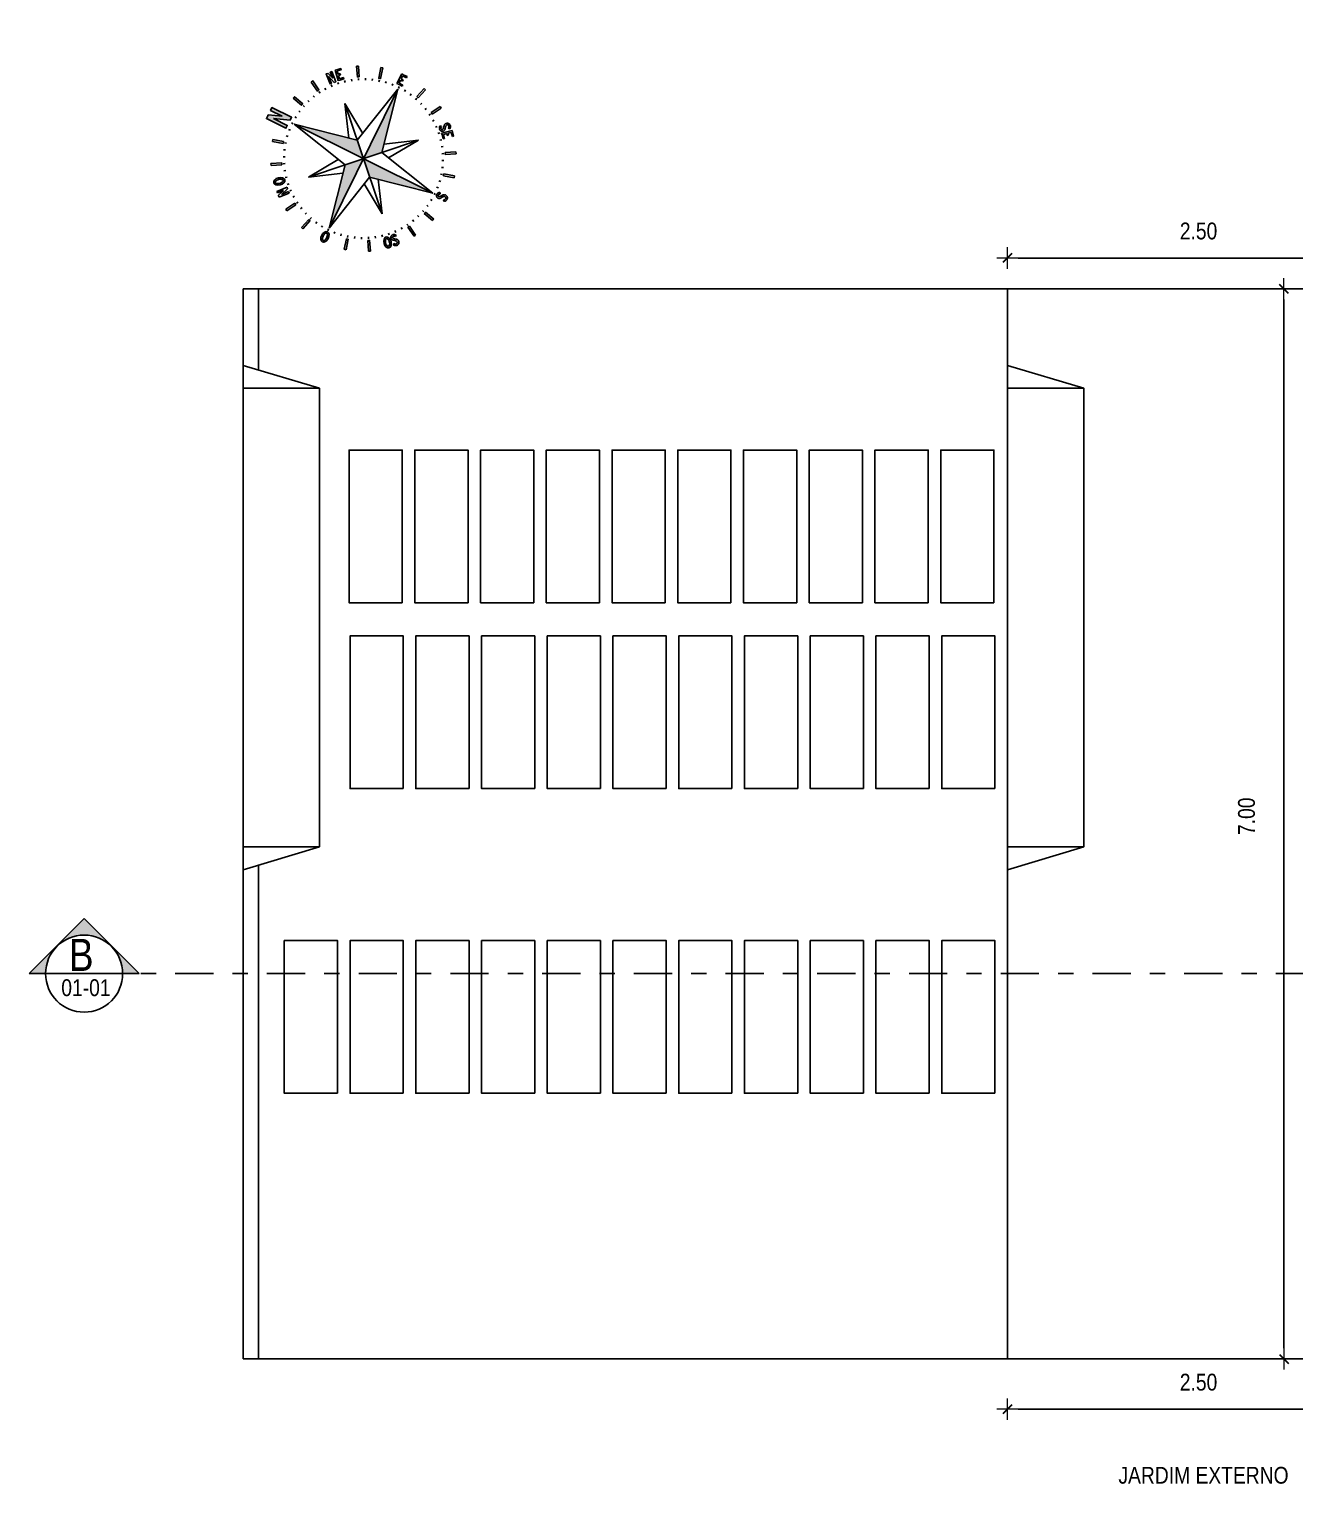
# Model space of a CAD drawing. Extents: x -178 to 151, y -135 to 745.
# Drawn here: x 100.85 to 109.13, y 714.67 to 724.19 of the extents above; entities that cross this region are included whole.
import ezdxf

# ---------------------------------------------------------------- set-up
doc = ezdxf.new("R2010")
doc.units = 0
doc.header["$MEASUREMENT"] = 0
doc.header["$PDSIZE"] = -5
doc.linetypes.add('DASHDOT2', pattern=[0.5, 0.25, -0.125, 0, -0.125])
doc.layers.get('0').update_dxf_attribs({"linetype": 'CONTINUOUS'})
doc.layers.get('Defpoints').update_dxf_attribs({"linetype": 'CONTINUOUS'})
for name, color, linetype in [('AR-ALV', 5, 'CONTINUOUS'), ('AR-TXT', 1, 'CONTINUOUS'), ('LAYER4', 7, 'CONTINUOUS'), ('LAYER5', 8, 'CONTINUOUS'), ('LAYER7', 4, 'CONTINUOUS'), ('TXT', 2, 'CONTINUOUS')]:
    doc.layers.add(name, color=color, linetype=linetype)
doc.layers.add('E-Pen-C', color=4, linetype='CONTINUOUS', lineweight=15)
doc.layers.add('E-Pen-G', color=3, linetype='CONTINUOUS', lineweight=30)
doc.styles.add('F2', font='swissc.ttf')
doc.dimstyles.new('DIMENSION-1', dxfattribs={"dimtxt": 0.11, "dimasz": 0.07, "dimexe": 1, "dimexo": 0, "dimgap": 0.12, "dimtad": 1, "dimzin": 7, "dimdsep": 46, "dimtxsty": 'F2', "dimblk1": 'TRACO', "dimblk2": 'TRACO', "dimsah": 1, "dimcen": 1, "dimse1": 1, "dimse2": 1, "dimclrd": 256, "dimclre": 256, "dimclrt": 6, "dimadec": 0, "dimazin": 0, "dimtfac": 1, "dimtix": 1, "dimtmove": 2, "dimatfit": 3, "dimldrblk": 'TRACO', "dimfxl": 1, "dimtolj": 1, "dimtzin": 0, "dimarcsym": 0})

# ---------------------------------------------------------------- blocks, each defined once
blk = doc.blocks.new('TRACO')
at = {"layer": 'E-Pen-C'}
for p, q in [((-1, 0), (1, 0)), ((0, 1), (0, -1))]:
    blk.add_line(p, q, dxfattribs=at)
at = {"layer": 'E-Pen-G'}
blk.add_line((-0.42, -0.42), (0.42, 0.42), dxfattribs=at)
blk = doc.blocks.new('*D269')
at = {"linetype": 'Continuous', "lineweight": -2}
blk.add_line((109.6816, 722.6891), (107.3216, 722.6891), dxfattribs=at)
at = {"layer": 'Defpoints', "color": 0, "linetype": 'Continuous'}
for p in [(107.2516, 722.6891), (107.2516, 722.2596), (109.7516, 722.2596)]:
    blk.add_point(p, dxfattribs=at)
at = {"linetype": 'Continuous', "lineweight": -2, "xscale": 0.07, "yscale": 0.07, "zscale": 0.07, "rotation": 180}
blk.add_blockref('TRACO', (107.2516, 722.6891), dxfattribs=at)
at = {"linetype": 'Continuous', "lineweight": -2, "xscale": 0.07, "yscale": 0.07, "zscale": 0.07}
blk.add_blockref('TRACO', (109.7516, 722.6891), dxfattribs=at)
at = {"color": 6, "linetype": 'Continuous', "insert": (108.5016, 722.8652), "char_height": 0.11, "attachment_point": 5, "style": 'F2'}
blk.add_mtext('\\A1;2.50', dxfattribs=at)
blk = doc.blocks.new('*D311')
at = {"linetype": 'Continuous', "lineweight": -2}
blk.add_line((109.6816, 715.1577), (107.3216, 715.1577), dxfattribs=at)
at = {"layer": 'Defpoints', "color": 0, "linetype": 'Continuous'}
for p in [(107.2516, 715.4867), (109.7516, 715.4867), (107.2516, 715.1577)]:
    blk.add_point(p, dxfattribs=at)
at = {"linetype": 'Continuous', "lineweight": -2, "xscale": 0.07, "yscale": 0.07, "zscale": 0.07, "rotation": 180}
blk.add_blockref('TRACO', (107.2516, 715.1577), dxfattribs=at)
at = {"linetype": 'Continuous', "lineweight": -2, "xscale": 0.07, "yscale": 0.07, "zscale": 0.07}
blk.add_blockref('TRACO', (109.7516, 715.1577), dxfattribs=at)
at = {"color": 6, "linetype": 'Continuous', "insert": (108.5016, 715.3339), "char_height": 0.11, "attachment_point": 5, "style": 'F2'}
blk.add_mtext('\\A1;2.50', dxfattribs=at)
blk = doc.blocks.new('*D422')
at = {"linetype": 'Continuous', "lineweight": -2}
blk.add_line((109.0601, 715.5567), (109.0601, 722.4167), dxfattribs=at)
at = {"layer": 'Defpoints', "color": 0, "linetype": 'Continuous'}
for p in [(107.179, 722.4867), (109.0601, 722.4867), (107.179, 715.4867)]:
    blk.add_point(p, dxfattribs=at)
at = {"linetype": 'Continuous', "lineweight": -2, "xscale": 0.07, "yscale": 0.07, "zscale": 0.07}
for p, rotation in [((109.0601, 722.4867), 90), ((109.0601, 715.4867), 270)]:
    blk.add_blockref('TRACO', p, dxfattribs=dict(at, rotation=rotation))
at = {"color": 6, "linetype": 'Continuous', "insert": (108.8157, 719.0367), "char_height": 0.11, "attachment_point": 5, "rotation": 90, "style": 'F2'}
blk.add_mtext('\\A1;7.00', dxfattribs=at)
blk = doc.blocks.new('A$C52F82244')
at = {"layer": 'LAYER5'}
blk.add_hatch(color=2, dxfattribs=at).paths.add_polyline_path([(0.5, 0.85), (0, 0.35), (0.15, 0.35, -1), (0.85, 0.35), (1, 0.35)])
at = {"layer": 'LAYER4', "color": 2}
blk.add_line((0.15, 0.35), (0.85, 0.35), dxfattribs=at)
at = {"layer": 'LAYER7', "color": 2}
for p, q in [((0.5, 0.85), (0, 0.35)), ((0.5, 0.85), (1, 0.35)), ((0.15, 0.35), (0, 0.35)), ((0.85, 0.35), (1, 0.35))]:
    blk.add_line(p, q, dxfattribs=at)
blk.add_circle((0.5, 0.35), 0.35, dxfattribs=at)
blk = doc.blocks.new('al-norte')
at = {"layer": 'TXT'}
for points in [[(0.055, 2.221), (-0.065, 2.532), (-0.092, 2.532), (-0.167, 2.532), (-0.167, 2.01), (-0.092, 2.01), (-0.092, 2.379), (0.055, 2.001), (0.131, 2.001), (0.131, 2.531), (0.055, 2.531)], [(0.007, 1.875), (0, 0), (0.333, 0.33)]]:
    blk.add_hatch(color=7, dxfattribs=at).paths.add_polyline_path(points)
h = blk.add_hatch(color=7, dxfattribs=at)
h.paths.add_polyline_path([(0, 0), (0.33, -0.333), (1.875, -0.007)])
h.paths.add_polyline_path([(0, 0), (-0.333, -0.33), (-0.007, -1.875)])
h.paths.add_polyline_path([(0, 0), (-0.33, 0.333), (-1.875, 0.007)])
at = {"layer": 'TXT', "color": 7}
for p, q in [((-0.092, 2.532), (-0.065, 2.532)), ((-0.065, 2.532), (0.055, 2.221)), ((-0.596, 2.16), (-0.551, 2.172)), ((-0.528, 1.906), (-0.596, 2.16)), ((-0.551, 2.172), (-0.483, 1.919)), ((0.055, 2.001), (-0.092, 2.379)), ((-1.135, 1.932), (-1.094, 1.956)), ((-1.003, 1.705), (-1.135, 1.932)), ((-1.094, 1.956), (-0.963, 1.728)), ((-0.796, 1.723), (-0.816, 1.766)), ((-0.643, 1.786), (-0.659, 1.83)), ((-0.483, 1.919), (-0.528, 1.906)), ((-0.485, 1.835), (-0.497, 1.881)), ((-0.323, 1.871), (-0.331, 1.917)), ((0.007, 1.875), (-0.33, 0.333)), ((-0.159, 1.892), (-0.163, 1.938)), ((-0.007, -1.875), (0.007, 1.875)), ((0.007, 1.898), (0.007, 1.945)), ((0.333, 0.33), (0.007, 1.875)), ((0.172, 1.891), (0.176, 1.937)), ((0.336, 1.868), (0.344, 1.915)), ((0.498, 1.832), (0.51, 1.877)), ((0.656, 1.782), (0.672, 1.826)), ((0.808, 1.718), (0.828, 1.76)), ((-1.736, 1.416), (-1.711, 1.444)), ((-1.54, 1.244), (-1.736, 1.416)), ((-1.711, 1.444), (-1.702, 1.454)), ((-1.702, 1.454), (-1.546, 1.396)), ((-1.662, 1.499), (-1.637, 1.528)), ((-1.546, 1.396), (-1.662, 1.499)), ((-1.637, 1.528), (-1.438, 1.353)), ((-1.215, 1.459), (-1.245, 1.495)), ((-1.083, 1.559), (-1.11, 1.597)), ((-0.963, 1.728), (-1.003, 1.705)), ((-0.943, 1.647), (-0.967, 1.688)), ((0.955, 1.641), (0.979, 1.681)), ((1.094, 1.551), (1.121, 1.59)), ((1.225, 1.45), (1.256, 1.486)), ((1.343, 1.446), (1.415, 1.635)), ((1.476, 1.683), (1.417, 1.527)), ((1.466, 1.692), (1.476, 1.683)), ((1.538, 1.43), (1.572, 1.393)), ((1.561, 1.452), (1.596, 1.414)), ((1.596, 1.414), (1.572, 1.393)), ((-1.949, 1.106), (-1.925, 1.146)), ((-1.721, 0.975), (-1.949, 1.106)), ((-1.925, 1.146), (-1.698, 1.015)), ((-1.654, 1.393), (-1.515, 1.272)), ((-1.463, 1.324), (-1.654, 1.393)), ((-1.551, 1.094), (-1.59, 1.121)), ((-1.515, 1.272), (-1.54, 1.244)), ((-1.45, 1.225), (-1.486, 1.256)), ((-1.438, 1.353), (-1.463, 1.324)), ((-1.338, 1.347), (-1.371, 1.38)), ((1.347, 1.338), (1.38, 1.371)), ((1.459, 1.215), (1.495, 1.245)), ((1.559, 1.083), (1.597, 1.11)), ((1.705, 1.003), (1.932, 1.135)), ((1.956, 1.094), (1.728, 0.963)), ((1.932, 1.135), (1.956, 1.094)), ((-1.718, 0.808), (-1.76, 0.828)), ((-1.698, 1.015), (-1.721, 0.975)), ((-1.641, 0.955), (-1.681, 0.979)), ((-0.998, -0.991), (0.998, 0.991)), ((-0.285, 0.538), (-0.991, 0.998)), ((0.991, -0.998), (-0.991, 0.998)), ((-0.991, 0.998), (-0.536, 0.289)), ((0.998, 0.991), (0.289, 0.536)), ((0.538, 0.285), (0.998, 0.991)), ((1.647, 0.943), (1.688, 0.967)), ((1.728, 0.963), (1.705, 1.003)), ((1.723, 0.796), (1.766, 0.816)), ((-2.169, 0.564), (-2.156, 0.609)), ((-1.915, 0.496), (-2.169, 0.564)), ((-2.156, 0.609), (-1.903, 0.541)), ((-1.903, 0.541), (-1.915, 0.496)), ((-1.832, 0.498), (-1.877, 0.51)), ((-1.782, 0.656), (-1.826, 0.672)), ((1.786, 0.643), (1.83, 0.659)), ((1.835, 0.485), (1.881, 0.497)), ((-1.898, 0.007), (-1.945, 0.007)), ((-1.891, 0.172), (-1.937, 0.176)), ((-1.868, 0.336), (-1.915, 0.344)), ((-1.875, 0.007), (-0.33, 0.333)), ((-1.875, 0.007), (-0.333, -0.33)), ((-1.875, 0.007), (1.875, -0.007)), ((1.875, -0.007), (0.333, 0.33)), ((1.871, 0.323), (1.917, 0.331)), ((1.892, 0.159), (1.938, 0.163)), ((1.986, 0.075), (1.986, 0.034)), ((2.246, 0.075), (1.986, 0.075)), ((1.986, 0.034), (1.986, -0.068)), ((2.017, 0.034), (2.1, 0.034)), ((2.017, -0.068), (2.017, 0.034)), ((2.1, 0.034), (2.1, -0.017)), ((2.132, 0.034), (2.214, 0.034)), ((2.132, 0.034), (2.132, -0.017)), ((2.214, -0.068), (2.214, 0.034)), ((2.246, 0.034), (2.246, 0.075)), ((2.246, 0.034), (2.246, -0.068)), ((-1.892, -0.159), (-1.938, -0.163)), ((-1.871, -0.323), (-1.917, -0.331)), ((-0.538, -0.285), (-0.998, -0.991)), ((-0.333, -0.33), (-0.007, -1.875)), ((-0.007, -1.875), (0.33, -0.333)), ((0.33, -0.333), (1.875, -0.007)), ((0.991, -0.998), (0.536, -0.289)), ((1.868, -0.336), (1.915, -0.344)), ((1.891, -0.172), (1.937, -0.176)), ((1.898, -0.007), (1.945, -0.007)), ((1.986, -0.068), (2.017, -0.068)), ((2.132, -0.017), (2.1, -0.017)), ((2.246, -0.068), (2.214, -0.068)), ((-2.172, -0.551), (-1.919, -0.483)), ((-2.16, -0.596), (-2.172, -0.551)), ((-1.906, -0.528), (-2.16, -0.596)), ((-1.919, -0.483), (-1.906, -0.528)), ((-1.835, -0.485), (-1.881, -0.497)), ((-1.786, -0.643), (-1.83, -0.659)), ((-0.998, -0.991), (-0.289, -0.536)), ((0.285, -0.538), (0.991, -0.998)), ((1.782, -0.656), (1.826, -0.672)), ((1.832, -0.498), (1.877, -0.51)), ((1.903, -0.541), (1.915, -0.496)), ((2.156, -0.609), (1.903, -0.541)), ((1.915, -0.496), (2.169, -0.564)), ((2.169, -0.564), (2.156, -0.609)), ((-1.956, -1.094), (-1.728, -0.963)), ((-1.705, -1.003), (-1.932, -1.135)), ((-1.723, -0.796), (-1.766, -0.816)), ((-1.728, -0.963), (-1.705, -1.003)), ((-1.647, -0.943), (-1.688, -0.967)), ((1.641, -0.955), (1.681, -0.979)), ((1.698, -1.015), (1.721, -0.975)), ((1.925, -1.146), (1.698, -1.015)), ((1.718, -0.808), (1.76, -0.828)), ((1.721, -0.975), (1.949, -1.106)), ((-1.932, -1.135), (-1.956, -1.094)), ((-1.559, -1.083), (-1.597, -1.11)), ((-1.459, -1.215), (-1.495, -1.245)), ((-1.347, -1.338), (-1.38, -1.371)), ((1.338, -1.347), (1.371, -1.38)), ((1.429, -1.375), (1.428, -1.383)), ((1.428, -1.383), (1.428, -1.391)), ((1.428, -1.391), (1.429, -1.399)), ((1.43, -1.368), (1.429, -1.375)), ((1.429, -1.399), (1.43, -1.407)), ((1.432, -1.36), (1.43, -1.368)), ((1.43, -1.407), (1.432, -1.414)), ((1.436, -1.353), (1.432, -1.36)), ((1.44, -1.347), (1.436, -1.353)), ((1.445, -1.341), (1.44, -1.347)), ((1.45, -1.335), (1.445, -1.341)), ((1.45, -1.225), (1.486, -1.256)), ((1.456, -1.33), (1.45, -1.335)), ((1.463, -1.325), (1.456, -1.33)), ((1.469, -1.321), (1.463, -1.325)), ((1.465, -1.38), (1.467, -1.376)), ((1.465, -1.383), (1.465, -1.38)), ((1.466, -1.387), (1.465, -1.383)), ((1.467, -1.391), (1.466, -1.387)), ((1.467, -1.376), (1.468, -1.372)), ((1.471, -1.398), (1.467, -1.391)), ((1.468, -1.372), (1.471, -1.369)), ((1.476, -1.318), (1.469, -1.321)), ((1.471, -1.369), (1.476, -1.363)), ((1.476, -1.404), (1.471, -1.398)), ((1.484, -1.315), (1.476, -1.318)), ((1.476, -1.363), (1.482, -1.358)), ((1.483, -1.408), (1.476, -1.404)), ((1.482, -1.358), (1.489, -1.354)), ((1.491, -1.313), (1.484, -1.315)), ((1.489, -1.354), (1.496, -1.352)), ((1.499, -1.313), (1.491, -1.313)), ((1.496, -1.352), (1.503, -1.35)), ((1.53, -1.312), (1.499, -1.313)), ((1.503, -1.35), (1.511, -1.35)), ((1.511, -1.35), (1.527, -1.351)), ((1.528, -1.406), (1.513, -1.409)), ((1.527, -1.351), (1.53, -1.312)), ((1.558, -1.4), (1.528, -1.406)), ((1.551, -1.094), (1.59, -1.121)), ((1.573, -1.397), (1.558, -1.4)), ((1.589, -1.395), (1.573, -1.397)), ((1.596, -1.395), (1.589, -1.395)), ((1.604, -1.395), (1.596, -1.395)), ((1.612, -1.396), (1.604, -1.395)), ((1.619, -1.399), (1.612, -1.396)), ((1.626, -1.402), (1.619, -1.399)), ((1.633, -1.406), (1.626, -1.402)), ((1.639, -1.41), (1.633, -1.406)), ((1.949, -1.106), (1.925, -1.146)), ((-1.556, -1.565), (-1.514, -1.564)), ((-1.556, -1.565), (-1.555, -1.58)), ((-1.555, -1.58), (-1.553, -1.595)), ((-1.553, -1.595), (-1.549, -1.61)), ((-1.549, -1.61), (-1.544, -1.624)), ((-1.544, -1.624), (-1.54, -1.631)), ((-1.54, -1.631), (-1.536, -1.638)), ((-1.536, -1.638), (-1.532, -1.644)), ((-1.532, -1.644), (-1.526, -1.649)), ((-1.526, -1.649), (-1.513, -1.658)), ((-1.516, -1.579), (-1.514, -1.564)), ((-1.516, -1.587), (-1.516, -1.579)), ((-1.515, -1.595), (-1.516, -1.587)), ((-1.513, -1.602), (-1.515, -1.595)), ((-1.51, -1.609), (-1.513, -1.602)), ((-1.513, -1.658), (-1.5, -1.667)), ((-1.506, -1.616), (-1.51, -1.609)), ((-1.501, -1.623), (-1.506, -1.616)), ((-1.495, -1.628), (-1.501, -1.623)), ((-1.5, -1.667), (-1.493, -1.67)), ((-1.488, -1.632), (-1.495, -1.628)), ((-1.493, -1.67), (-1.485, -1.672)), ((-1.484, -1.633), (-1.488, -1.632)), ((-1.485, -1.672), (-1.478, -1.673)), ((-1.481, -1.634), (-1.484, -1.633)), ((-1.473, -1.633), (-1.481, -1.634)), ((-1.478, -1.673), (-1.47, -1.672)), ((-1.465, -1.631), (-1.473, -1.633)), ((-1.47, -1.672), (-1.463, -1.671)), ((-1.457, -1.628), (-1.465, -1.631)), ((-1.463, -1.671), (-1.455, -1.669)), ((-1.451, -1.622), (-1.457, -1.628)), ((-1.454, -1.487), (-1.455, -1.494)), ((-1.455, -1.494), (-1.455, -1.502)), ((-1.455, -1.502), (-1.454, -1.51)), ((-1.455, -1.669), (-1.448, -1.666)), ((-1.453, -1.479), (-1.454, -1.487)), ((-1.454, -1.51), (-1.451, -1.525)), ((-1.451, -1.471), (-1.453, -1.479)), ((-1.448, -1.464), (-1.451, -1.471)), ((-1.451, -1.525), (-1.443, -1.555)), ((-1.446, -1.616), (-1.451, -1.622)), ((-1.444, -1.457), (-1.448, -1.464)), ((-1.448, -1.666), (-1.441, -1.663)), ((-1.442, -1.609), (-1.446, -1.616)), ((-1.439, -1.451), (-1.444, -1.457)), ((-1.443, -1.555), (-1.44, -1.57)), ((-1.44, -1.602), (-1.442, -1.609)), ((-1.441, -1.663), (-1.434, -1.659)), ((-1.44, -1.57), (-1.439, -1.578)), ((-1.439, -1.594), (-1.44, -1.602)), ((-1.434, -1.445), (-1.439, -1.451)), ((-1.439, -1.578), (-1.439, -1.586)), ((-1.439, -1.586), (-1.439, -1.594)), ((-1.428, -1.44), (-1.434, -1.445)), ((-1.434, -1.659), (-1.428, -1.655)), ((-1.421, -1.436), (-1.428, -1.44)), ((-1.428, -1.655), (-1.421, -1.65)), ((-1.414, -1.432), (-1.421, -1.436)), ((-1.421, -1.65), (-1.416, -1.645)), ((-1.416, -1.645), (-1.41, -1.639)), ((-1.407, -1.43), (-1.414, -1.432)), ((-1.411, -1.497), (-1.41, -1.49)), ((-1.409, -1.513), (-1.411, -1.497)), ((-1.41, -1.49), (-1.409, -1.486)), ((-1.41, -1.639), (-1.406, -1.633)), ((-1.409, -1.486), (-1.408, -1.483)), ((-1.406, -1.528), (-1.409, -1.513)), ((-1.408, -1.483), (-1.404, -1.476)), ((-1.399, -1.429), (-1.407, -1.43)), ((-1.4, -1.558), (-1.406, -1.528)), ((-1.406, -1.633), (-1.402, -1.626)), ((-1.404, -1.476), (-1.398, -1.471)), ((-1.402, -1.626), (-1.399, -1.619)), ((-1.397, -1.573), (-1.4, -1.558)), ((-1.391, -1.428), (-1.399, -1.429)), ((-1.399, -1.619), (-1.396, -1.612)), ((-1.398, -1.471), (-1.391, -1.467)), ((-1.395, -1.589), (-1.397, -1.573)), ((-1.396, -1.612), (-1.395, -1.604)), ((-1.395, -1.596), (-1.395, -1.589)), ((-1.395, -1.604), (-1.395, -1.596)), ((-1.383, -1.428), (-1.391, -1.428)), ((-1.391, -1.467), (-1.387, -1.466)), ((-1.387, -1.466), (-1.383, -1.465)), ((-1.375, -1.429), (-1.383, -1.428)), ((-1.383, -1.465), (-1.38, -1.465)), ((-1.38, -1.465), (-1.376, -1.467)), ((-1.376, -1.467), (-1.372, -1.468)), ((-1.368, -1.43), (-1.375, -1.429)), ((-1.372, -1.468), (-1.369, -1.471)), ((-1.369, -1.471), (-1.363, -1.476)), ((-1.36, -1.432), (-1.368, -1.43)), ((-1.363, -1.476), (-1.358, -1.482)), ((-1.353, -1.436), (-1.36, -1.432)), ((-1.358, -1.482), (-1.354, -1.489)), ((-1.354, -1.489), (-1.352, -1.496)), ((-1.347, -1.44), (-1.353, -1.436)), ((-1.352, -1.496), (-1.35, -1.503)), ((-1.35, -1.511), (-1.351, -1.527)), ((-1.351, -1.527), (-1.312, -1.53)), ((-1.35, -1.503), (-1.35, -1.511)), ((-1.341, -1.445), (-1.347, -1.44)), ((-1.335, -1.45), (-1.341, -1.445)), ((-1.33, -1.456), (-1.335, -1.45)), ((-1.325, -1.463), (-1.33, -1.456)), ((-1.321, -1.469), (-1.325, -1.463)), ((-1.318, -1.476), (-1.321, -1.469)), ((-1.315, -1.484), (-1.318, -1.476)), ((-1.313, -1.491), (-1.315, -1.484)), ((-1.313, -1.499), (-1.313, -1.491)), ((-1.312, -1.53), (-1.313, -1.499)), ((-1.225, -1.45), (-1.256, -1.486)), ((-1.146, -1.925), (-1.015, -1.698)), ((-1.094, -1.551), (-1.121, -1.59)), ((-0.975, -1.721), (-1.106, -1.949)), ((-1.015, -1.698), (-0.975, -1.721)), ((-0.955, -1.641), (-0.979, -1.681)), ((-0.808, -1.718), (-0.828, -1.76)), ((0.796, -1.723), (0.816, -1.766)), ((0.943, -1.647), (0.967, -1.688)), ((0.963, -1.728), (1.003, -1.705)), ((1.094, -1.956), (0.963, -1.728)), ((1.003, -1.705), (1.135, -1.932)), ((1.083, -1.559), (1.11, -1.597)), ((1.215, -1.459), (1.245, -1.495)), ((1.354, -1.453), (1.278, -1.521)), ((1.278, -1.521), (1.299, -1.545)), ((1.299, -1.545), (1.375, -1.476)), ((1.385, -1.425), (1.354, -1.453)), ((1.375, -1.476), (1.43, -1.538)), ((1.559, -1.619), (1.385, -1.425)), ((1.43, -1.538), (1.393, -1.572)), ((1.414, -1.596), (1.393, -1.572)), ((1.452, -1.561), (1.414, -1.596)), ((1.431, -1.691), (1.507, -1.623)), ((1.452, -1.715), (1.431, -1.691)), ((1.432, -1.414), (1.436, -1.421)), ((1.436, -1.421), (1.44, -1.428)), ((1.44, -1.428), (1.445, -1.434)), ((1.445, -1.434), (1.451, -1.439)), ((1.451, -1.439), (1.457, -1.444)), ((1.452, -1.561), (1.507, -1.623)), ((1.528, -1.646), (1.452, -1.715)), ((1.457, -1.444), (1.464, -1.448)), ((1.464, -1.448), (1.471, -1.451)), ((1.471, -1.451), (1.479, -1.453)), ((1.479, -1.453), (1.487, -1.454)), ((1.486, -1.409), (1.483, -1.408)), ((1.49, -1.41), (1.486, -1.409)), ((1.487, -1.454), (1.494, -1.455)), ((1.497, -1.411), (1.49, -1.41)), ((1.494, -1.455), (1.502, -1.455)), ((1.513, -1.409), (1.497, -1.411)), ((1.502, -1.455), (1.51, -1.454)), ((1.51, -1.454), (1.525, -1.451)), ((1.525, -1.451), (1.555, -1.443)), ((1.528, -1.646), (1.559, -1.619)), ((1.555, -1.443), (1.57, -1.44)), ((1.579, -1.516), (1.564, -1.514)), ((1.565, -1.556), (1.564, -1.514)), ((1.565, -1.556), (1.58, -1.555)), ((1.57, -1.44), (1.578, -1.439)), ((1.578, -1.439), (1.586, -1.439)), ((1.587, -1.516), (1.579, -1.516)), ((1.58, -1.555), (1.595, -1.553)), ((1.586, -1.439), (1.594, -1.439)), ((1.595, -1.515), (1.587, -1.516)), ((1.594, -1.439), (1.602, -1.44)), ((1.602, -1.513), (1.595, -1.515)), ((1.595, -1.553), (1.61, -1.549)), ((1.602, -1.44), (1.609, -1.442)), ((1.609, -1.51), (1.602, -1.513)), ((1.609, -1.442), (1.616, -1.446)), ((1.616, -1.506), (1.609, -1.51)), ((1.61, -1.549), (1.624, -1.544)), ((1.616, -1.446), (1.622, -1.451)), ((1.623, -1.501), (1.616, -1.506)), ((1.622, -1.451), (1.628, -1.457)), ((1.628, -1.495), (1.623, -1.501)), ((1.624, -1.544), (1.631, -1.54)), ((1.628, -1.457), (1.631, -1.465)), ((1.632, -1.488), (1.628, -1.495)), ((1.631, -1.465), (1.633, -1.473)), ((1.631, -1.54), (1.638, -1.536)), ((1.633, -1.484), (1.632, -1.488)), ((1.633, -1.473), (1.634, -1.481)), ((1.634, -1.481), (1.633, -1.484)), ((1.638, -1.536), (1.644, -1.532)), ((1.645, -1.416), (1.639, -1.41)), ((1.644, -1.532), (1.649, -1.526)), ((1.65, -1.421), (1.645, -1.416)), ((1.649, -1.526), (1.658, -1.513)), ((1.655, -1.428), (1.65, -1.421)), ((1.659, -1.434), (1.655, -1.428)), ((1.658, -1.513), (1.667, -1.5)), ((1.663, -1.441), (1.659, -1.434)), ((1.666, -1.448), (1.663, -1.441)), ((1.669, -1.455), (1.666, -1.448)), ((1.667, -1.5), (1.67, -1.493)), ((1.671, -1.463), (1.669, -1.455)), ((1.67, -1.493), (1.672, -1.485)), ((1.672, -1.47), (1.671, -1.463)), ((1.673, -1.478), (1.672, -1.47)), ((1.672, -1.485), (1.673, -1.478)), ((-1.106, -1.949), (-1.146, -1.925)), ((-0.656, -1.782), (-0.672, -1.826)), ((-0.609, -2.156), (-0.541, -1.903)), ((-0.496, -1.915), (-0.564, -2.169)), ((-0.541, -1.903), (-0.496, -1.915)), ((-0.498, -1.832), (-0.51, -1.877)), ((-0.336, -1.868), (-0.344, -1.915)), ((-0.172, -1.891), (-0.176, -1.937)), ((-0.062, -2.027), (-0.063, -2.035)), ((-0.063, -2.035), (-0.063, -2.043)), ((-0.063, -2.043), (-0.062, -2.05)), ((-0.06, -2.019), (-0.062, -2.027)), ((-0.062, -2.05), (-0.06, -2.058)), ((-0.057, -2.012), (-0.06, -2.019)), ((-0.06, -2.058), (-0.058, -2.065)), ((-0.058, -2.065), (-0.054, -2.072)), ((-0.053, -2.005), (-0.057, -2.012)), ((-0.054, -2.072), (-0.05, -2.079)), ((-0.049, -1.999), (-0.053, -2.005)), ((-0.05, -2.079), (-0.045, -2.085)), ((-0.044, -1.993), (-0.049, -1.999)), ((-0.045, -2.085), (-0.039, -2.091)), ((-0.038, -1.988), (-0.044, -1.993)), ((-0.039, -2.091), (-0.034, -2.096)), ((-0.032, -1.983), (-0.038, -1.988)), ((-0.034, -2.096), (-0.021, -2.105)), ((-0.025, -1.979), (-0.032, -1.983)), ((-0.018, -1.975), (-0.025, -1.979)), ((-0.021, -2.105), (0.005, -2.121)), ((-0.02, -2.037), (-0.019, -2.029)), ((-0.019, -2.045), (-0.02, -2.037)), ((-0.019, -2.029), (-0.017, -2.021)), ((-0.017, -2.048), (-0.019, -2.045)), ((-0.011, -1.973), (-0.018, -1.975)), ((-0.017, -2.021), (-0.015, -2.018)), ((-0.015, -2.051), (-0.017, -2.048)), ((-0.015, -2.018), (-0.012, -2.015)), ((-0.01, -2.057), (-0.015, -2.051)), ((-0.012, -2.015), (-0.01, -2.013)), ((-0.003, -1.972), (-0.011, -1.973)), ((-0.01, -2.013), (-0.006, -2.011)), ((0.002, -2.067), (-0.01, -2.057)), ((-0.007, -1.898), (-0.007, -1.945)), ((-0.006, -2.011), (-0.002, -2.01)), ((0.005, -1.971), (-0.003, -1.972)), ((-0.002, -2.01), (0.002, -2.009)), ((0.002, -2.009), (0.01, -2.009)), ((0.014, -2.077), (0.002, -2.067)), ((0.013, -1.971), (0.005, -1.971)), ((0.01, -2.009), (0.018, -2.01)), ((0.02, -1.972), (0.013, -1.971)), ((0.039, -2.095), (0.014, -2.077)), ((0.018, -2.01), (0.025, -2.012)), ((0.028, -1.974), (0.02, -1.972)), ((0.025, -2.012), (0.032, -2.016)), ((0.036, -1.976), (0.028, -1.974)), ((0.032, -2.016), (0.038, -2.02)), ((0.043, -1.978), (0.036, -1.976)), ((0.038, -2.02), (0.043, -2.026)), ((0.051, -2.104), (0.039, -2.095)), ((0.05, -1.982), (0.043, -1.978)), ((0.043, -2.026), (0.053, -2.038)), ((0.056, -1.986), (0.05, -1.982)), ((0.063, -2.113), (0.051, -2.104)), ((0.053, -2.038), (0.084, -2.014)), ((0.062, -1.991), (0.056, -1.986)), ((0.084, -2.014), (0.062, -1.991)), ((0.159, -1.892), (0.163, -1.938)), ((0.323, -1.871), (0.331, -1.917)), ((0.483, -1.919), (0.528, -1.906)), ((0.551, -2.172), (0.483, -1.919)), ((0.485, -1.835), (0.497, -1.881)), ((0.528, -1.906), (0.596, -2.16)), ((0.643, -1.786), (0.659, -1.83)), ((1.135, -1.932), (1.094, -1.956)), ((-0.564, -2.169), (-0.609, -2.156)), ((-0.071, -2.206), (-0.04, -2.176)), ((-0.071, -2.206), (-0.06, -2.216)), ((-0.06, -2.216), (-0.048, -2.226)), ((-0.048, -2.226), (-0.035, -2.234)), ((-0.031, -2.189), (-0.04, -2.176)), ((-0.035, -2.234), (-0.021, -2.241)), ((-0.026, -2.194), (-0.031, -2.189)), ((-0.02, -2.199), (-0.026, -2.194)), ((-0.021, -2.241), (-0.014, -2.244)), ((-0.014, -2.203), (-0.02, -2.199)), ((-0.007, -2.207), (-0.014, -2.203)), ((-0.014, -2.244), (-0.007, -2.246)), ((0.001, -2.209), (-0.007, -2.207)), ((-0.007, -2.246), (0.001, -2.247)), ((0.009, -2.21), (0.001, -2.209)), ((0.001, -2.247), (0.009, -2.247)), ((0.005, -2.121), (0.018, -2.13)), ((0.017, -2.21), (0.009, -2.21)), ((0.009, -2.247), (0.024, -2.245)), ((0.025, -2.208), (0.017, -2.21)), ((0.018, -2.13), (0.024, -2.136)), ((0.024, -2.136), (0.029, -2.141)), ((0.024, -2.245), (0.04, -2.242)), ((0.028, -2.207), (0.025, -2.208)), ((0.031, -2.205), (0.028, -2.207)), ((0.029, -2.141), (0.035, -2.147)), ((0.037, -2.199), (0.031, -2.205)), ((0.035, -2.147), (0.039, -2.154)), ((0.041, -2.192), (0.037, -2.199)), ((0.039, -2.154), (0.043, -2.161)), ((0.04, -2.242), (0.047, -2.239)), ((0.044, -2.184), (0.041, -2.192)), ((0.043, -2.161), (0.045, -2.168)), ((0.045, -2.176), (0.044, -2.184)), ((0.045, -2.168), (0.045, -2.176)), ((0.047, -2.239), (0.054, -2.236)), ((0.054, -2.236), (0.06, -2.231)), ((0.06, -2.231), (0.065, -2.226)), ((0.069, -2.119), (0.063, -2.113)), ((0.065, -2.226), (0.07, -2.219)), ((0.074, -2.125), (0.069, -2.119)), ((0.07, -2.219), (0.074, -2.213)), ((0.078, -2.131), (0.074, -2.125)), ((0.074, -2.213), (0.077, -2.206)), ((0.077, -2.206), (0.08, -2.199)), ((0.081, -2.138), (0.078, -2.131)), ((0.08, -2.199), (0.083, -2.191)), ((0.084, -2.145), (0.081, -2.138)), ((0.083, -2.191), (0.085, -2.184)), ((0.086, -2.153), (0.084, -2.145)), ((0.085, -2.184), (0.086, -2.176)), ((0.086, -2.161), (0.086, -2.153)), ((0.087, -2.168), (0.086, -2.161)), ((0.086, -2.176), (0.087, -2.168)), ((0.596, -2.16), (0.551, -2.172))]:
    blk.add_line(p, q, dxfattribs=at)
for points in [[(-0.092, 2.379), (-0.092, 2.01), (-0.167, 2.01), (-0.167, 2.532), (-0.092, 2.532)], [(0.055, 2.221), (0.055, 2.531), (0.131, 2.531), (0.131, 2.001), (0.055, 2.001)], [(1.415, 1.635), (1.292, 1.498), (1.264, 1.523), (1.438, 1.717), (1.466, 1.692)], [(1.417, 1.527), (1.52, 1.643), (1.549, 1.617), (1.372, 1.42), (1.343, 1.446)], [(1.646, 1.528), (1.619, 1.559), (1.425, 1.385), (1.453, 1.354)], [(1.476, 1.375), (1.538, 1.43)], [(1.561, 1.452), (1.623, 1.507)], [(1.646, 1.528), (1.715, 1.452), (1.691, 1.431), (1.623, 1.507)], [(1.453, 1.354), (1.521, 1.278), (1.545, 1.299), (1.476, 1.375)]]:
    blk.add_lwpolyline(points, dxfattribs=at)
for points in [[(0.564, 2.169), (0.609, 2.156), (0.541, 1.903), (0.496, 1.915)], [(1.106, 1.949), (1.146, 1.925), (1.015, 1.698), (0.975, 1.721)], [(2.16, 0.596), (2.172, 0.551), (1.919, 0.483), (1.906, 0.528)]]:
    blk.add_lwpolyline(points, close=True, dxfattribs=at)
for centre, major_axis in [((-1.391, 1.585), (-0.089, 0.105)), ((-2.109, 0.002), (-0.138, 0.003)), ((-1.563, -1.416), (-0.104, -0.09))]:
    blk.add_ellipse(centre, major_axis=major_axis, ratio=0.637019, dxfattribs=at)
for points in [[(-1.455, 1.661), (-1.459, 1.657), (-1.463, 1.651), (-1.464, 1.626), (-1.461, 1.608), (-1.436, 1.557), (-1.403, 1.524), (-1.353, 1.502), (-1.337, 1.504), (-1.324, 1.511), (-1.319, 1.517), (-1.319, 1.553), (-1.327, 1.58), (-1.361, 1.628), (-1.385, 1.648), (-1.428, 1.668), (-1.444, 1.666), (-1.453, 1.662), (-1.454, 1.661), (-1.455, 1.661)], [(-2.208, 0.004), (-2.208, -0.001), (-2.206, -0.008), (-2.188, -0.025), (-2.172, -0.034), (-2.118, -0.05), (-2.071, -0.047), (-2.022, -0.024), (-2.012, -0.011), (-2.009, 0.004), (-2.01, 0.012), (-2.037, 0.036), (-2.063, 0.047), (-2.121, 0.053), (-2.153, 0.049), (-2.195, 0.029), (-2.205, 0.016), (-2.208, 0.007), (-2.208, 0.006), (-2.208, 0.004)], [(-1.638, -1.481), (-1.634, -1.484), (-1.628, -1.488), (-1.603, -1.489), (-1.586, -1.486), (-1.534, -1.46), (-1.502, -1.427), (-1.481, -1.376), (-1.483, -1.36), (-1.49, -1.347), (-1.497, -1.342), (-1.533, -1.343), (-1.559, -1.352), (-1.607, -1.386), (-1.627, -1.411), (-1.645, -1.454), (-1.644, -1.47), (-1.639, -1.478), (-1.639, -1.48), (-1.638, -1.481)]]:
    blk.add_open_spline(points, degree=3, knots=[0, 0, 0, 0, 0.588202, 0.588202, 1.176405, 1.176405, 2.227826, 2.227826, 3.009715, 3.009715, 3.791604, 3.791604, 4.573494, 4.573494, 5.355383, 5.355383, 6.13445, 6.13445, 6.283185, 6.283185, 6.283185, 6.283185], dxfattribs=at)

msp = doc.modelspace()

# ---------------------------------------------------------------- linework, layer by layer
at = {"color": 8, "linetype": 'Continuous'}
for p, q in [((107.2516, 722.4867), (102.2516, 722.4867)), ((107.2516, 715.4867), (102.2516, 715.4867))]:
    msp.add_line(p, q, dxfattribs=at)
at = {"layer": 'AR-ALV', "color": 8, "linetype": 'Continuous'}
for p, q in [((102.2516, 715.4867), (102.2516, 722.4867)), ((102.3516, 721.9567), (102.3516, 722.4867)), ((107.2516, 715.4867), (107.2516, 722.4867)), ((107.2516, 722.4867), (109.7516, 722.4867)), ((102.7516, 721.8367), (102.2516, 721.9867)), ((107.7516, 721.8367), (107.2516, 721.9867)), ((102.2516, 721.8367), (102.7516, 721.8367)), ((102.7516, 718.8367), (102.7516, 721.8367)), ((107.2516, 721.8367), (107.7516, 721.8367)), ((107.7516, 718.8367), (107.7516, 721.8367)), ((102.2516, 718.8367), (102.7516, 718.8367)), ((102.7516, 718.8367), (102.2516, 718.6867)), ((107.2516, 718.8367), (107.7516, 718.8367)), ((107.7516, 718.8367), (107.2516, 718.6867)), ((102.3516, 715.4867), (102.3516, 718.7167)), ((107.2516, 715.4867), (109.7516, 715.4867))]:
    msp.add_line(p, q, dxfattribs=at)
at = {"layer": 'AR-ALV', "color": 2, "linetype": 'DASHDOT2'}
msp.add_line((101.2078, 718.0071), (135.6356, 718.0071), dxfattribs=at)
at = {"layer": 'AR-ALV', "color": 8, "linetype": 'Continuous'}
for points in [[(103.293, 720.4336), (102.9447, 720.4336), (102.9447, 721.4327), (103.293, 721.4327)], [(103.723, 720.4336), (103.3747, 720.4336), (103.3747, 721.4327), (103.723, 721.4327)], [(104.1531, 720.4336), (103.8048, 720.4336), (103.8048, 721.4327), (104.1531, 721.4327)], [(104.5831, 720.4336), (104.2348, 720.4336), (104.2348, 721.4327), (104.5831, 721.4327)], [(105.0132, 720.4336), (104.6649, 720.4336), (104.6649, 721.4327), (105.0132, 721.4327)], [(105.4432, 720.4336), (105.0949, 720.4336), (105.0949, 721.4327), (105.4432, 721.4327)], [(105.8733, 720.4336), (105.525, 720.4336), (105.525, 721.4327), (105.8733, 721.4327)], [(106.3033, 720.4336), (105.955, 720.4336), (105.955, 721.4327), (106.3033, 721.4327)], [(106.7334, 720.4336), (106.3851, 720.4336), (106.3851, 721.4327), (106.7334, 721.4327)], [(107.1634, 720.4336), (106.8151, 720.4336), (106.8151, 721.4327), (107.1634, 721.4327)], [(103.2995, 719.2175), (102.9512, 719.2175), (102.9512, 720.2165), (103.2995, 720.2165)], [(103.7295, 719.2175), (103.3812, 719.2175), (103.3812, 720.2165), (103.7295, 720.2165)], [(104.1596, 719.2175), (103.8113, 719.2175), (103.8113, 720.2165), (104.1596, 720.2165)], [(104.5896, 719.2175), (104.2413, 719.2175), (104.2413, 720.2165), (104.5896, 720.2165)], [(105.0197, 719.2175), (104.6714, 719.2175), (104.6714, 720.2165), (105.0197, 720.2165)], [(105.4497, 719.2175), (105.1014, 719.2175), (105.1014, 720.2165), (105.4497, 720.2165)], [(105.8798, 719.2175), (105.5314, 719.2175), (105.5314, 720.2165), (105.8798, 720.2165)], [(106.3098, 719.2175), (105.9615, 719.2175), (105.9615, 720.2165), (106.3098, 720.2165)], [(106.7399, 719.2175), (106.3915, 719.2175), (106.3915, 720.2165), (106.7399, 720.2165)], [(107.1699, 719.2175), (106.8216, 719.2175), (106.8216, 720.2165), (107.1699, 720.2165)], [(102.8694, 717.2248), (102.5211, 717.2248), (102.5211, 718.2238), (102.8694, 718.2238)], [(103.2995, 717.2248), (102.9512, 717.2248), (102.9512, 718.2238), (103.2995, 718.2238)], [(103.7295, 717.2248), (103.3812, 717.2248), (103.3812, 718.2238), (103.7295, 718.2238)], [(104.1596, 717.2248), (103.8113, 717.2248), (103.8113, 718.2238), (104.1596, 718.2238)], [(104.5896, 717.2248), (104.2413, 717.2248), (104.2413, 718.2238), (104.5896, 718.2238)], [(105.0197, 717.2248), (104.6714, 717.2248), (104.6714, 718.2238), (105.0197, 718.2238)], [(105.4497, 717.2248), (105.1014, 717.2248), (105.1014, 718.2238), (105.4497, 718.2238)], [(105.8798, 717.2248), (105.5314, 717.2248), (105.5314, 718.2238), (105.8798, 718.2238)], [(106.3098, 717.2248), (105.9615, 717.2248), (105.9615, 718.2238), (106.3098, 718.2238)], [(106.7399, 717.2248), (106.3915, 717.2248), (106.3915, 718.2238), (106.7399, 718.2238)], [(107.1699, 717.2248), (106.8216, 717.2248), (106.8216, 718.2238), (107.1699, 718.2238)]]:
    msp.add_lwpolyline(points, close=True, dxfattribs=at)

# ---------------------------------------------------------------- block references
at = {"layer": 'AR-TXT', "xscale": 0.2705490444003646, "yscale": 0.2705490444003645, "zscale": 0.2705490444003646, "rotation": 63.81414746607793}
msp.add_blockref('al-norte', (103.0393, 723.3391), dxfattribs=at)
at = {"layer": 'LAYER4', "color": 2, "xscale": -0.7200000000000001, "yscale": 0.7200000000000001, "zscale": 0.7200000000000001}
msp.add_blockref('A$C52F82244', (101.572, 717.7551), dxfattribs=at)

# ---------------------------------------------------------------- texts
at = {"color": 7, "style": 'F2'}
for s, height, p in [('B', 0.2101, (101.113, 718.0247)), ('01-01', 0.11, (101.0626, 717.8603))]:
    msp.add_text(s, height=height, dxfattribs=at).set_placement(p)
at = {"color": 6, "style": 'F2'}
msp.add_text('JARDIM EXTERNO', height=0.11, dxfattribs=at).set_placement((107.9776, 714.6704))

# ---------------------------------------------------------------- dimensions: what is measured, and where the dimension line sits
at = {"color": 8, "linetype": 'Continuous'}
for base, p1, p2, angle, picture, middle in [((107.2516, 722.6891), (109.7516, 722.2596), (107.2516, 722.2596), 0, '*D269', (108.5016, 722.8652)), ((107.2516, 715.1577), (109.7516, 715.4867), (107.2516, 715.4867), 180, '*D311', (108.5016, 715.3339))]:
    dim = msp.add_linear_dim(base=base, p1=p1, p2=p2, angle=angle, dimstyle='DIMENSION-1', dxfattribs=at)
    dim.commit()
    dim.dimension.update_dxf_attribs({"geometry": picture, "text_midpoint": middle})
dim = msp.add_linear_dim(base=(109.0601, 722.4867), p1=(107.179, 715.4867), p2=(107.179, 722.4867), angle=270, dimstyle='DIMENSION-1', dxfattribs=at)
dim.commit()
dim.dimension.update_dxf_attribs({"geometry": '*D422', "text_midpoint": (108.8157, 719.0367), "dimtype": 160})

doc.saveas('drawing.dxf')
